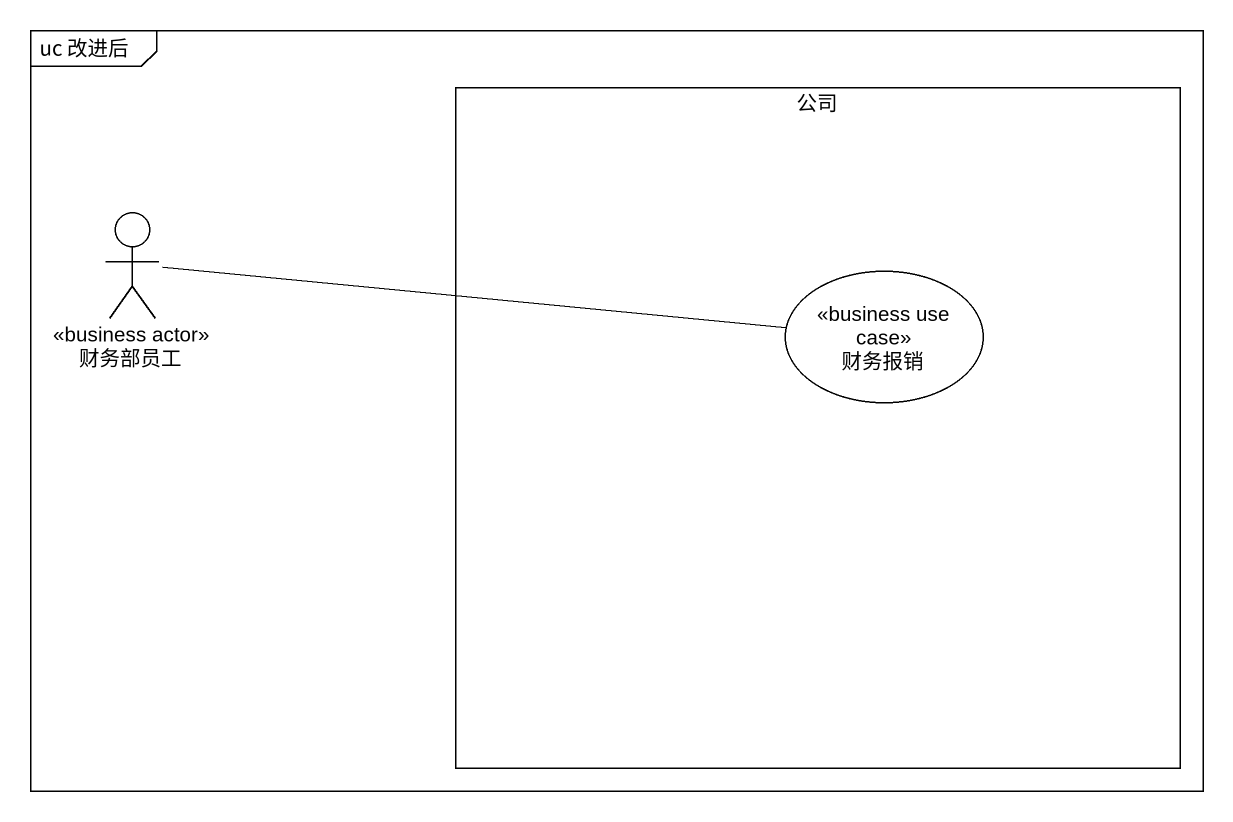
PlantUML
@startuml
mainframe uc 改进后
rectangle 公司 {
  usecase 财务报销 <<business use case>>
}
actor 财务部员工 <<business actor>>
财务部员工 -right- 财务报销
@enduml
